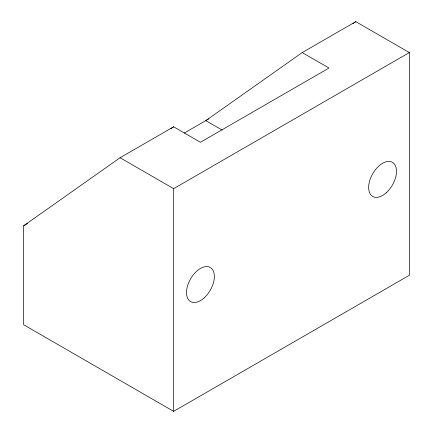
<?xml version="1.0" encoding="UTF-8"?>
<svg xmlns="http://www.w3.org/2000/svg" width="433" height="433" viewBox="0 0 433 433"><rect width="100%" height="100%" fill="white"/><g stroke="black" fill="none" stroke-linecap="round" stroke-linejoin="round"><path stroke-width="0.65" d="M302.212 52.577L355.78 21.65L409.353 52.577L409.353 275.264L173.644 411.35L23.647 324.75L23.647 225.777L120.076 157.736L173.644 126.804L200.43 142.273L328.999 68.041L302.212 52.577L205.789 120.623L222.134 130.062M170.889 128.753L173.644 126.804M353.025 23.593L355.78 21.65M23.647 225.777L27.723 223.428M184.166 133.104L208.695 118.94M120.076 157.736L173.644 188.664L409.353 52.577M173.644 188.664L173.644 411.35M386.171 192.842A19.696 11.372 -60 0 0 392.417 162.326A19.696 11.372 -60 0 0 369.111 182.991A19.696 11.372 -60 0 0 386.171 192.842M204.035 297.996A19.696 11.372 -60 0 0 210.276 267.486A19.696 11.372 -60 0 0 186.975 288.145A19.696 11.372 -60 0 0 204.035 297.996"/></g></svg>
